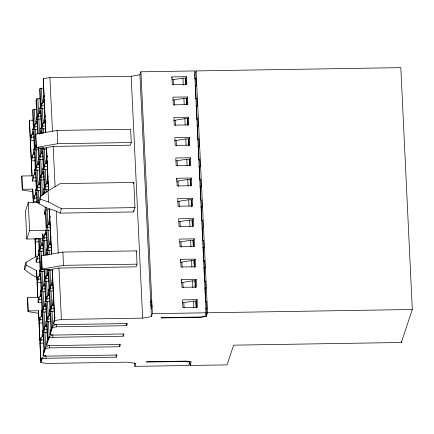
<?xml version="1.0" encoding="UTF-8"?>
<svg xmlns="http://www.w3.org/2000/svg" width="434" height="434" viewBox="0 0 434 434"><rect width="100%" height="100%" fill="white"/><g stroke="black" fill="none" stroke-linecap="round" stroke-linejoin="round"><path stroke-width="0.65" d="M171.929 79.851L182.942 78.142L185.405 78.104L185.416 80.843M186.322 99.842L186.365 98.377L183.907 98.415L172.895 100.124M173.855 120.397L184.868 118.683L187.325 118.645L187.521 125.198M174.815 140.665L185.828 138.956L188.291 138.918L188.486 145.466M175.781 160.938L186.794 159.229L189.251 159.186L189.327 163.195M190.168 180.924L190.211 179.459L187.754 179.497L176.741 181.206M178.667 221.752L189.68 220.038L192.137 220L192.333 226.553M179.627 242.02L190.64 240.311L193.097 240.273L193.233 245.552M180.587 262.293L191.6 260.579L194.063 260.541L194.107 263.915M194.974 282.279L195.023 280.814L192.566 280.852L181.553 282.561M195.956 302.064L195.984 301.082L193.526 301.125L182.513 302.834M41.924 148.254L41.74 149.285L42.277 147.663M47.697 269.883L47.512 270.908L48.049 269.286M42.375 309.051L41.463 312.241L42.364 309.54M33.532 120.196L29.463 120.261L29.338 120.641L31.975 176.215M36.933 109.184L33.06 109.455L32.555 110.974L33.402 128.806L32.49 131.551L32.604 133.992L33.792 134.182M40.438 98.654L36.565 98.925L36.06 100.444L36.906 118.276L35.989 121.021L36.109 123.462L37.297 123.652M43.302 88.135L40.069 88.395L39.565 89.909L40.411 107.74L39.494 110.491L39.608 112.927L40.796 113.117M189.842 361.419L190.032 365.471L227.058 364.88L233.617 345.166L401.325 342.486L412.3 309.496L400.821 67.644L196.087 70.916L207.566 312.773L206.367 316.375L201.056 317.297L161.074 317.938L161.177 317.617L200.34 316.994L204.984 316.185L206.112 312.795L194.633 70.943L140.909 71.8L139.927 74.751L131.166 76.27L49.921 77.572L43.281 78.728L44.002 96.939L42.955 100.086L43.075 102.522L44.257 102.712M33.716 126.614L32.805 129.804L33.706 127.102M37.036 116.621L36.31 119.274L37.031 117.109M40.541 106.091L39.814 108.739L40.53 106.58M44.046 95.561L43.319 98.209L44.035 96.05M33.027 133.878L31.356 134.947L30.309 138.093L29.463 120.261M36.489 123.473L34.818 124.542L33.906 127.292L33.06 109.455M40.552 112.585L38.322 114.012L37.411 116.757L36.565 98.925M44.051 102.055L41.827 103.476L40.915 106.227L40.069 88.395M33.993 154.151L32.322 155.22L31.275 158.367L30.429 140.535L31.476 137.388L31.356 134.947M32.604 133.992L33.516 131.247L34.362 149.079L33.451 151.824L33.564 154.265L34.753 154.455M38.973 163.661L36.744 165.083L35.832 167.833L34.986 150.001L35.897 147.251L35.783 144.815L34.866 147.56L34.02 129.728L34.937 126.983L34.818 124.542M36.109 123.462L37.02 120.712L37.65 133.922M38.214 133.726L37.525 119.198L38.442 116.448L38.322 114.012M39.608 112.927L40.525 110.182L41.371 128.014L40.454 130.759L40.574 133.2L41.762 133.39M44.458 122.681L42.787 123.75L41.876 126.495L41.029 108.663L41.941 105.918L41.827 103.476M43.075 102.522L44.116 99.375L44.962 117.207L43.921 120.354L44.035 122.795L45.223 122.985M32.322 155.22L32.436 157.656L31.389 160.802L32.1 175.835L21.939 175.998L21.7 176.714L22.329 189.994L32.81 191.676M35.631 134.838L35.87 134.122L57.109 130.428L130.645 129.256L131.274 142.536L130.39 145.189L53.187 146.421L46.552 147.576L46.888 157.748L45.841 160.895L45.961 163.336L47.74 163.623M34.498 147.424L33.771 150.077L34.487 147.913M41.501 126.365L40.774 129.012L41.496 126.847M45.006 115.829L44.279 118.482L45 116.317M33.564 154.265L34.481 151.515L35.328 169.347L34.411 172.097L34.53 174.533L35.713 174.723M40.574 133.2L41.485 130.45L41.642 133.753M42.212 133.558L41.989 128.936L42.906 126.191L42.787 123.75M44.035 122.795L45.082 119.648L45.7 132.717M22.329 189.994L21.939 175.998M46.422 147.956L36.261 148.119L35.87 134.122M35.458 167.698L34.731 170.345L35.452 168.186M38.783 157.705L38.235 159.815L38.772 158.193M34.953 174.419L33.282 175.488L32.235 178.64L32.349 181.076L36.418 181.011M41.919 153.484L40.248 154.553L39.331 157.298L38.897 148.054M42.331 148.287L41.42 151.032L41.534 153.468L42.722 153.658M32.349 181.076L33.396 177.929L33.282 175.488M34.53 174.533L35.442 171.788L36.288 189.62L35.376 192.365L35.49 194.806L36.678 194.996M39.375 184.287L37.704 185.356L36.792 188.101L35.946 170.269L36.857 167.524L36.744 165.083M39.217 164.193L38.029 164.003L38.946 161.253L39.792 179.085L38.876 181.835L38.995 184.271L40.183 184.461M43.438 173.399L41.208 174.826L40.297 177.571L39.451 159.739L40.362 156.994L40.248 154.553M41.534 153.468L42.451 150.723L43.297 168.555L42.38 171.3L42.494 173.741L43.682 173.931M46.384 163.222L44.713 164.291L43.801 167.041L42.955 149.209L43.503 147.56M39.071 202.477L28.27 202.651L25.465 211.076L26.794 239.036L42.999 238.776M22.568 189.278L32.734 189.115L33.244 202.971M36.239 188.508L35.691 190.618L36.413 188.454M39.923 177.435L39.196 180.088L40.096 177.381M43.606 166.363L42.7 169.553L43.601 166.851M47.111 155.833L46.205 159.023L47.1 156.321M35.913 194.692L34.243 195.761L33.196 198.908L32.734 189.115M33.375 202.667L33.315 201.349L34.362 198.202L34.243 195.761M35.49 194.806L36.402 192.056L36.906 202.624M37.503 203.09L36.906 190.542L37.823 187.792L37.704 185.356M38.995 184.271L39.906 181.526L40.595 196.054M41.165 195.859L40.411 180.007L41.328 177.262L41.208 174.826M42.494 173.741L43.411 170.996L44.257 188.828L43.34 191.573L43.46 194.014L44.371 191.264L44.496 193.906M47.344 183.495L45.673 184.564L44.762 187.309L43.915 169.477L44.827 166.732L44.713 164.291M45.961 163.336L47.002 160.189L47.849 178.021L46.807 181.168L46.921 183.604L48.109 183.799M38.767 200.893L40.264 196.385L48.033 190.808L60.272 183.615L133.808 182.437L135.001 207.604L133.558 211.944L60.022 213.121L56.257 211.141L49.454 208.797L49.774 218.562L48.727 221.709L48.847 224.15L50.029 224.34M26.794 239.036L29.593 230.611L28.27 202.651M49.33 209.177L38.897 203.687L40.395 199.179L40.264 196.385M44.572 186.636L43.66 189.826L44.561 187.125M47.892 176.643L47.165 179.291L47.886 177.132M45.033 193.049L44.876 189.75L45.792 187L45.673 184.564M46.921 183.604L47.968 180.457L48.44 190.428M37.612 238.51L36.282 238.743L35.235 241.89L35.93 256.51L26.035 262.32L24.537 266.829L24.667 269.628L31.991 274.961L37.27 277.738M24.667 269.628L26.17 265.12L26.035 262.32M35.121 239.449L35.539 238.19M45.608 214.472L44.42 214.282L45.337 211.537L46.183 229.369L45.266 232.114L45.38 234.555L46.568 234.745M49.27 224.036L47.599 225.105L46.688 227.85L45.841 210.018L46.568 207.821M35.93 256.51L35.805 256.89L34.942 238.695M39.304 248.78L38.577 251.432L39.299 249.268M42.809 238.25L42.082 240.897L42.803 238.738M49.997 216.642L49.091 219.837L50.17 216.593M38.8 255.507L37.129 256.575L36.082 259.722L36.201 262.158L40.264 262.093M42.261 245.101L40.59 246.17L39.678 248.915L39.174 238.347M45.765 234.566L44.094 235.635L43.183 238.385L42.961 233.758M36.201 262.158L37.248 259.011L37.129 256.575M39.565 255.81L38.376 255.615L39.288 252.87L40.134 270.702L39.223 273.447L39.337 275.888L40.525 276.078M44.745 285.284L42.516 286.711L41.604 289.456L40.758 271.624L41.669 268.879L41.555 266.438L40.639 269.188L39.792 251.357L40.709 248.606L40.59 246.17M43.069 245.275L41.881 245.085L42.792 242.34L43.422 255.55M43.986 255.355L43.297 240.821L44.214 238.076L44.094 235.635M45.38 234.555L46.297 231.805L47.143 249.637L46.226 252.387L46.346 254.823L47.534 255.013M50.789 243.951L48.559 245.378L47.648 248.123L46.801 230.291L47.713 227.546L47.599 225.105M48.847 224.15L49.888 221.004L50.735 238.836L49.693 241.982L49.807 244.418L51.586 244.705M26.17 265.12L36.602 270.604L37.747 297.838M39.765 275.774L38.094 276.843L38.208 279.284L37.161 282.431L37.872 297.458L27.711 297.621L27.472 298.337L28.101 311.617L38.583 313.299M41.404 256.461L41.642 255.745L62.881 252.056L136.417 250.879L137.046 264.16L136.162 266.812L58.959 268.049L52.324 269.205L52.66 279.377L51.613 282.523L51.733 284.959L52.915 285.154M40.091 269.59L39.543 271.7L40.08 270.078M47.094 248.53L46.546 250.64L47.268 248.476M50.957 236.915L50.051 240.105L50.952 237.403M38.094 276.843L37.047 279.99L36.602 270.604M60.022 213.121L61.465 208.781L135.001 207.604M39.337 275.888L40.254 273.143L41.1 290.975L40.183 293.72L40.302 296.162L41.485 296.351M46.346 254.823L47.257 252.078L47.382 254.72M47.984 255.187L47.762 250.559L48.679 247.814L48.559 245.378M49.807 244.418L50.854 241.271L51.472 254.34M28.101 311.617L27.711 297.621M52.194 269.579L42.033 269.742L41.642 255.745M41.409 288.784L40.503 291.974L41.404 289.272M44.914 278.248L44.008 281.444L44.903 278.736M41.279 295.69L39.055 297.116L38.008 300.263L38.121 302.704L42.19 302.639M47.691 275.107L46.02 276.181L45.103 278.926L44.637 269.02M48.103 269.91L47.192 272.655L47.306 275.096L48.494 275.286M38.121 302.704L39.169 299.552L39.055 297.116M40.302 296.162L41.214 293.411L42.06 311.243L41.149 313.994L41.263 316.429L43.042 316.717M45.147 305.91L43.476 306.979L42.565 309.73L41.718 291.898L42.63 289.147L42.516 286.711M44.99 285.816L43.801 285.626L44.718 282.881L45.565 300.713L44.648 303.458L44.767 305.899L45.955 306.089M48.651 295.38L46.98 296.449L46.069 299.194L45.223 281.362L46.134 278.617L46.02 276.181M47.306 275.096L48.223 272.351L49.069 290.183L48.152 292.928L48.266 295.364L49.454 295.559M52.156 284.85L50.485 285.919L49.574 288.664L48.727 270.832L49.275 269.183M28.34 310.901L38.507 310.739L40.818 362.499L46.753 363.448L128.003 362.151L135.837 363.404L134.855 366.356L188.584 365.499L189.707 362.108L185.551 361.441L146.394 362.064L146.497 361.75L186.484 361.11L191.231 361.869L190.032 365.471M45.874 298.521L44.968 301.711L45.868 299.01M49.199 288.529L48.472 291.181L49.188 289.017M52.704 277.999L51.977 280.646L52.693 278.487M41.686 316.315L40.015 317.39L38.968 320.536L38.507 310.739M42.651 336.589L40.98 337.657L39.933 340.804L39.087 322.972L40.134 319.825L40.015 317.39M41.263 316.429L42.174 313.684L43.02 331.516L42.109 334.261L42.223 336.703L43.411 336.892M46.112 326.184L44.442 327.252L43.525 329.997L42.678 312.165L43.595 309.42L43.476 306.979M44.767 305.899L45.678 303.154L46.525 320.986L45.613 323.731L45.727 326.167L46.915 326.363M50.17 315.296L47.941 316.722L47.029 319.467L46.183 301.635L47.094 298.89L46.98 296.449M48.266 295.364L49.183 292.619L50.029 310.451L49.113 313.196L49.232 315.637L50.42 315.827M53.675 304.76L51.445 306.187L50.534 308.937L49.688 291.106L50.599 288.355L50.485 285.919M51.733 284.959L52.774 281.812L53.621 299.644L52.579 302.791L52.693 305.232L53.881 305.422M43.156 329.862L42.429 332.515L43.145 330.35M46.66 319.332L45.928 321.985L46.65 319.82M50.16 308.802L49.433 311.449L50.154 309.29M53.664 298.266L52.937 300.919L53.659 298.755M45.282 355.788L41.941 357.931L40.894 361.077L40.047 343.245L41.094 340.099L40.98 337.657M42.223 336.703L43.14 333.952L43.986 351.784L43.069 354.535L43.118 355.576L46.682 356.146L116.963 355.023L116.252 357.155L45.971 358.278L41.989 358.972L40.818 362.499M48.744 345.383L45.402 347.526L44.49 350.271L43.644 332.439L44.556 329.694L44.442 327.252M45.727 326.167L46.639 323.422L47.485 341.254L46.574 343.999L46.622 345.041L50.187 345.616L120.468 344.488L119.713 346.75L49.433 347.873L45.451 348.562L43.118 355.576M52.248 334.853L48.906 336.99L47.99 339.741L47.143 321.909L48.06 319.158L47.941 316.722M49.232 315.637L50.143 312.892L50.99 330.724L50.078 333.469L50.127 334.511L53.691 335.081L123.967 333.958L123.218 336.214L52.937 337.343L48.955 338.032L46.622 345.041M55.747 324.323L52.411 326.46L51.494 329.205L50.648 311.373L51.565 308.628L51.445 306.187M52.693 305.232L53.74 302.086L54.586 319.918L53.539 323.064L53.588 324.106L57.152 324.675L127.433 323.552L126.723 325.684L56.442 326.807L52.46 327.502L50.127 334.511M44.116 350.135L43.389 352.788L44.111 350.623M47.442 340.142L46.894 342.252L47.61 340.093M50.946 329.612L50.398 331.722L50.935 330.1M54.988 317.46L53.897 321.193L54.977 317.948M53.588 324.106L54.76 320.58L52.324 269.205M133.395 183.68L133.808 182.437M171.576 78.044L171.956 76.899L186.479 76.666L186.842 84.359L172.325 84.587L171.956 76.899M186.479 76.666L185.839 78.587L186.115 84.353M187.439 96.939L187.808 104.627L173.285 104.86L172.922 97.173L187.439 96.939L186.804 98.854L187.076 104.621M196.087 70.916L194.888 74.518L195.078 78.483M136.064 251.942L136.417 250.879M195.539 79.357L195.908 78.25L194.6 78.478M195.908 78.25L196.239 85.238L195.501 87.451L196.038 98.74M188.405 117.213L188.768 124.9L174.246 125.133L173.882 117.44L188.405 117.213L187.765 119.128L188.041 124.894M195.56 98.746L196.868 98.523L197.199 105.511L196.466 107.724L196.998 119.014M189.365 137.48L189.729 145.168L175.211 145.401L174.842 137.714L189.365 137.48L188.725 139.395L189.029 145.808M176.388 179.399L176.768 178.255L191.291 178.021L191.654 185.714L177.132 185.942L176.768 178.255M196.521 119.019L197.828 118.791L198.164 125.784L197.427 127.992L197.964 139.281M190.325 157.754L190.694 165.441L176.171 165.674L175.808 157.987L190.325 157.754L189.691 159.669L189.962 165.435M197.486 139.292L198.794 139.064L199.125 146.052L198.387 148.265L198.924 159.555M191.291 178.021L190.651 179.942L190.927 185.709M150.945 302.01L151.645 299.905L151.141 306.089L151.325 301.711L150.983 302.742L150.945 302.01L151.672 301.999M199.385 160.439L199.754 159.332L198.446 159.56M199.754 159.332L200.085 166.325L199.352 168.533L199.884 179.822M54.76 320.58L61.4 319.424L142.645 318.127L151.406 316.603L152.388 313.652L140.909 71.8M192.251 198.295L192.615 205.982L178.097 206.215L177.728 198.528L192.251 198.295L191.611 200.21L191.915 206.617M199.407 179.833L200.714 179.605L201.05 186.593L200.313 188.806L200.85 200.096M193.211 218.562L193.58 226.255L179.058 226.488L178.694 218.796L193.211 218.562L192.577 220.483L192.848 226.25M180.235 260.481L180.615 259.337L195.137 259.109L195.501 266.796L180.983 267.029L180.615 259.337M201.68 199.873L202.011 206.866L201.273 209.079L201.81 220.369M194.177 238.836L194.541 246.523L180.018 246.756L179.654 239.069L194.177 238.836L193.537 240.751L193.808 246.517M181.2 280.755L181.58 279.61L196.097 279.377L196.466 287.069L181.944 287.297L181.58 279.61M195.137 259.109L194.497 261.024L194.801 267.431M202.293 240.648L203.6 240.42L203.937 247.407L203.199 249.621L203.736 260.91M196.097 279.377L195.463 281.297L195.734 287.064M204.197 261.794L204.566 260.688L203.258 260.915M204.566 260.688L204.897 267.68L204.159 269.888L204.696 281.178M197.063 299.65L197.427 307.337L182.904 307.57L182.54 299.883L197.063 299.65L196.423 301.565L196.694 307.332M204.219 281.189L205.526 280.961L205.857 287.948L205.125 290.162L205.656 301.451M205.179 301.456L206.486 301.229L206.823 308.221L206.085 310.435L206.367 316.375M41.653 311.216L42.527 310.5M42.174 195.094L43.839 194.025M41.941 105.918L44.599 105.457M41.029 108.663L44.903 108.392M194.931 85.465L196.239 85.238M38.442 116.448L41.094 115.987M37.525 119.198L40.763 118.938M34.937 126.983L37.59 126.522M42.906 126.191L45.559 125.73M34.02 129.728L37.259 129.468M41.989 128.936L45.863 128.665M195.891 105.739L197.199 105.511M31.476 137.388L34.129 136.927M36.499 147.403L57.738 143.708L131.274 142.536M34.986 150.001L38.219 149.735M42.955 149.209L46.823 148.933M196.852 126.012L198.164 125.784M32.436 157.656L35.089 157.195M40.362 156.994L43.02 156.528M39.451 159.739L43.324 159.468M36.857 167.524L39.516 167.063M44.827 166.732L47.485 166.271M35.946 170.269L39.82 169.998M43.915 169.477L47.789 169.206M197.817 146.28L199.125 146.052M33.396 177.929L36.055 177.468M41.328 177.262L43.98 176.801M40.411 180.007L44.284 179.736M37.823 187.792L40.476 187.331M45.792 187L48.445 186.539M36.906 190.542L40.78 190.271M44.876 189.75L48.749 189.479M198.777 166.553L200.085 166.325M34.362 198.202L37.015 197.736M45.841 210.018L49.709 209.747M199.738 186.821L201.05 186.593M177.701 201.479L188.714 199.77L191.177 199.727L191.475 206.085M47.713 227.546L50.371 227.08M46.801 230.291L50.675 230.02M200.703 207.094L202.011 206.866M44.214 238.076L46.867 237.615M43.297 240.821L47.17 240.55M201.333 220.374L202.64 220.147L202.971 227.139L202.239 229.347L202.77 240.637M40.709 248.606L43.362 248.145M48.679 247.814L51.331 247.353M39.792 251.357L43.666 251.085M47.762 250.559L51.635 250.288M37.248 259.011L39.901 258.55M42.272 269.026L63.51 265.337L137.046 264.16M40.758 271.624L44.626 271.353M48.727 270.832L52.595 270.561M202.624 247.635L203.937 247.407M38.208 279.284L40.861 278.823M46.134 278.617L48.792 278.156M45.223 281.362L49.096 281.091M42.63 289.147L45.288 288.686M50.599 288.355L53.257 287.894M41.718 291.898L45.592 291.626M49.688 291.106L53.561 290.834M203.589 267.908L204.897 267.68M39.169 299.552L41.827 299.091M47.094 298.89L49.753 298.429M46.183 301.635L49.422 301.375M43.595 309.42L46.248 308.959M51.565 308.628L54.217 308.167M42.678 312.165L45.917 311.905M50.648 311.373L54.521 311.102M204.55 288.176L205.857 287.948M40.134 319.825L42.787 319.364M48.06 319.158L50.713 318.697M47.143 321.909L51.017 321.632M44.556 329.694L47.208 329.232M43.644 332.439L46.877 332.178M205.51 308.449L206.823 308.221M41.094 340.099L43.747 339.638M30.429 140.535L33.814 140.48M31.389 160.802L34.78 160.748M33.315 201.349L37.378 201.284M29.593 230.611L46.476 230.34M35.235 241.89L38.626 241.836M37.161 282.431L41.225 282.366M151.108 305.362L151.829 305.352M152.388 313.652L206.112 312.795M207.566 312.773L412.3 309.496M39.087 322.972L42.472 322.918M40.047 343.245L43.438 343.191M40.395 199.179L48.559 201.989L61.465 208.781M401.266 341.135L401.325 342.486M185.405 78.104L185.703 84.456M186.365 98.377L186.669 104.73M187.325 118.645L187.629 124.997M188.291 138.918L188.622 145.905M189.251 159.186L189.555 165.544M190.211 179.459L190.515 185.812M192.137 220L192.441 226.353M193.097 240.273L193.401 246.626M194.063 260.541L194.361 266.899M195.023 280.814L195.327 287.167M195.984 301.082L196.287 307.44M185.54 83.382L185.6 84.657M186.408 101.746L186.56 104.925M190.32 184.103L190.407 186.007M191.188 202.466L191.372 206.28M195.099 284.823L195.219 287.362M195.94 302.552L196.179 307.635M182.942 78.142L183.273 85.135M183.907 98.415L184.206 104.768M184.868 118.683L185.172 125.041M185.828 138.956L186.132 145.309M186.794 159.229L187.092 165.582M187.754 179.497L188.058 185.85M188.714 199.77L189.018 206.123M189.68 220.038L189.978 226.396M190.64 240.311L190.944 246.664M191.6 260.579L191.904 266.937M192.566 280.852L192.897 287.845M193.526 301.125L193.83 307.478M173.264 79.823L173.508 84.907M174.229 100.097L174.468 105.18M175.19 120.364L175.428 125.453M176.15 140.638L176.394 145.721M177.115 160.911L177.354 165.994M178.076 181.179L178.314 186.262M179.036 201.452L179.28 206.535M180.001 221.72L180.24 226.803M180.962 241.993L181.2 247.076M181.922 262.266L182.166 267.349M182.888 282.534L183.126 287.617M183.848 302.807L184.087 307.89M139.927 74.751L151.406 316.603M131.166 76.27L142.645 318.127M133.498 210.62L133.558 211.944M134.697 362.976L134.855 366.356M126.63 323.704L126.723 325.684M123.126 334.234L123.218 336.214M119.589 344.108L119.713 346.75M116.128 354.513L116.252 357.155M57.109 130.428L57.738 143.708M62.881 252.056L63.51 265.337M49.921 77.572L52.465 131.133M53.187 146.421L55.102 186.696M56.257 211.141L58.264 253.423M58.959 268.049L61.4 319.424M56.333 324.534L56.442 326.807M43.281 78.728L45.825 132.289M46.552 147.576L48.597 190.662M49.454 208.797L51.597 253.901M48.033 190.808L48.559 201.989M41.393 88.162L42.12 103.406M42.358 108.435L43.08 123.679M43.319 128.703L43.541 133.346M44.279 148.976L45.006 164.22M45.245 169.249L45.966 184.488M46.205 189.517L46.33 192.17M47.165 209.79L47.919 225.696M48.131 230.058L48.852 245.302M49.091 250.331L49.281 254.308M50.051 270.599L50.805 286.505M51.017 290.872L51.771 306.778M51.977 311.145L52.731 327.052M52.411 326.46L52.46 327.502M52.829 335.064L52.937 337.343M45.125 207.116L45.217 209.096L44.306 211.846L44.42 214.282M37.888 98.697L38.648 114.603M38.854 118.965L39.575 134.209M40.226 147.853L40.568 155.144M40.774 159.506L41.501 174.75M41.74 179.779L42.461 195.023M44.29 233.573L44.387 235.564M44.626 240.593L45.315 255.17M45.993 269.476L46.308 276.105M46.546 281.134L47.273 296.379M47.512 301.402L48.266 317.308M48.472 321.675L49.226 337.581M48.906 336.99L48.955 338.032M49.297 345.03L49.433 347.873M38.295 147.587L38.827 158.817L37.915 161.562L38.029 164.003M42.396 233.959L42.678 239.899L41.762 242.649L41.881 245.085M44.067 269.216L44.599 280.44L43.688 283.19L43.801 285.626M34.389 109.227L35.111 124.471M35.349 129.5L36.261 148.119M36.31 149.768L37.064 165.674M37.275 170.041L37.997 185.28M38.235 190.309L38.897 203.687M40.536 238.803L40.883 246.094M41.121 251.123L42.033 269.742M42.082 271.396L42.809 286.635M43.047 291.664L43.769 306.909M44.008 311.938L44.729 327.182M44.968 332.205L45.722 348.111M45.402 347.526L45.451 348.562M45.836 355.435L45.971 358.278M38.61 238.543L39.174 250.434L38.263 253.179L38.376 255.615M41.941 357.931L41.989 358.972M151.792 305.46L151.276 309.003L151.981 306.898L151.792 305.46"/></g></svg>
